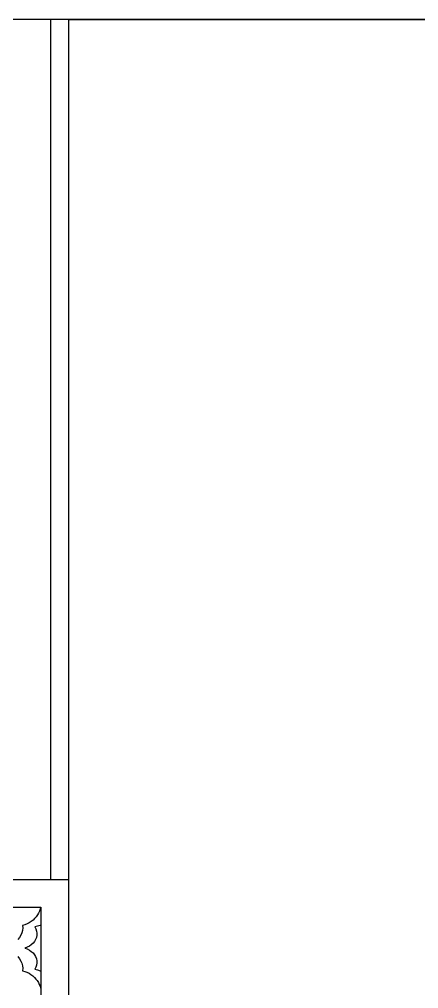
# Model space of a CAD drawing. Extents: x 1188826 to 1909461, y 608442 to 1651179.
# Drawn here: x 1668985 to 1669426, y 1032543 to 1033613 of the extents above; entities that cross this region are included whole.
import ezdxf

# ---------------------------------------------------------------- set-up
doc = ezdxf.new("R2010")
doc.units = 0
doc.header["$LTSCALE"] = 1000
doc.header["$MEASUREMENT"] = 0
doc.layers.add('窗', color=4, linetype='Continuous')
doc.layers.add('立面线', color=40, linetype='Continuous')

# ---------------------------------------------------------------- blocks, each defined once
blk = doc.blocks.new('EHYTERHT5EHTER')
at = {"layer": '窗', "ltscale": 3}
blk.add_lwpolyline([(85555.3, -228180.6), (86749.2, -228180.6), (86749.2, -229980.6), (85555.3, -229980.6)], close=True, dxfattribs=at)

msp = doc.modelspace()

# ---------------------------------------------------------------- linework, layer by layer
at = {"layer": '立面线'}
for p, q in [((1670233.7, 1033613.4), (1659533.6, 1033613.4)), ((1669019.7, 1032663.4), (1669019.7, 1033613.4)), ((1669039.7, 1032663.4), (1669039.7, 1033613.4)), ((1669039.8, 1032663.4), (1660727.5, 1032663.4)), ((1669039.8, 1028413.4), (1669039.8, 1032663.4)), ((1660758.9, 1032633.4), (1669008.6, 1032633.4)), ((1669006.3, 1032626.7), (1669005, 1032624.7)), ((1669007.3, 1032628.9), (1669006.3, 1032626.7)), ((1669008.1, 1032631.1), (1669007.3, 1032628.9)), ((1669008.6, 1032633.4), (1669008.1, 1032631.1)), ((1669008.6, 1032633.4), (1669008.6, 1028443.4)), ((1668993.6, 1032615), (1668991.1, 1032613.9)), ((1668995.9, 1032616.2), (1668993.6, 1032615)), ((1668998.1, 1032617.6), (1668995.9, 1032616.2)), ((1669000.1, 1032619.1), (1668998.1, 1032617.6)), ((1669001.9, 1032620.8), (1669000.1, 1032619.1)), ((1669003.6, 1032622.7), (1669001.9, 1032620.8)), ((1669005, 1032624.7), (1669003.6, 1032622.7)), ((1668987.8, 1032605), (1668986.7, 1032602.4)), ((1668988.4, 1032607.6), (1668987.8, 1032605)), ((1668988.7, 1032610.4), (1668988.4, 1032607.6)), ((1668991.1, 1032613.9), (1668988.6, 1032613.1)), ((1668988.6, 1032613.1), (1668988.7, 1032610.4)), ((1669005.1, 1032612.2), (1669002.1, 1032611.5)), ((1669002.1, 1032611.5), (1669003.2, 1032609.3)), ((1669003.2, 1032609.3), (1669004, 1032607)), ((1669004, 1032607), (1669004.3, 1032604.6)), ((1669004.3, 1032604.6), (1669004.3, 1032602.3)), ((1669008, 1032613.1), (1669005.1, 1032612.2)), ((1669008.6, 1032613.4), (1669008, 1032613.1)), ((1668985.3, 1032599.9), (1668983.5, 1032597.6)), ((1668986.7, 1032602.4), (1668985.3, 1032599.9)), ((1669000.1, 1032593.5), (1668998.2, 1032591.8)), ((1669001.7, 1032595.5), (1669000.1, 1032593.5)), ((1669003, 1032597.6), (1669001.7, 1032595.5)), ((1669003.8, 1032599.9), (1669003, 1032597.6)), ((1669004.3, 1032602.3), (1669003.8, 1032599.9)), ((1668993.7, 1032589.1), (1668991.1, 1032588.2)), ((1668991.1, 1032588.2), (1668993.7, 1032587.3)), ((1668996.1, 1032590.3), (1668993.7, 1032589.1)), ((1668993.7, 1032587.3), (1668996.1, 1032586)), ((1668998.2, 1032591.8), (1668996.1, 1032590.3)), ((1668996.1, 1032586), (1668998.2, 1032584.5)), ((1668998.2, 1032584.5), (1669000.1, 1032582.8)), ((1669000.1, 1032582.8), (1669001.7, 1032580.8)), ((1668983.5, 1032578.7), (1668985.3, 1032576.4)), ((1668985.3, 1032576.4), (1668986.7, 1032573.9)), ((1668986.7, 1032573.9), (1668987.8, 1032571.4)), ((1669001.7, 1032580.8), (1669003, 1032578.7)), ((1669003, 1032578.7), (1669003.8, 1032576.4)), ((1669003.8, 1032576.4), (1669004.3, 1032574.1)), ((1669004.3, 1032571.7), (1669004, 1032569.3)), ((1669004.3, 1032574.1), (1669004.3, 1032571.7)), ((1668987.8, 1032571.4), (1668988.4, 1032568.7)), ((1668988.4, 1032568.7), (1668988.7, 1032565.9)), ((1668988.7, 1032565.9), (1668988.6, 1032563.2)), ((1668988.6, 1032563.2), (1668991, 1032562.4)), ((1668991, 1032562.4), (1668993.4, 1032561.4)), ((1668993.4, 1032561.4), (1668995.7, 1032560.3)), ((1669003.2, 1032567), (1669002.1, 1032564.8)), ((1669002.1, 1032564.8), (1669005, 1032564.1)), ((1669004, 1032569.3), (1669003.2, 1032567)), ((1669005, 1032564.1), (1669007.8, 1032563.2)), ((1669007.8, 1032563.2), (1669008.6, 1032562.9)), ((1668995.7, 1032560.3), (1668997.8, 1032558.9)), ((1668997.8, 1032558.9), (1668999.8, 1032557.4)), ((1668999.8, 1032557.4), (1669001.6, 1032555.8)), ((1669001.6, 1032555.8), (1669003.2, 1032554)), ((1669003.2, 1032554), (1669004.7, 1032552.2)), ((1669004.7, 1032552.2), (1669006, 1032550.2)), ((1669006, 1032550.2), (1669007, 1032548.1)), ((1669007, 1032548.1), (1669007.8, 1032546)), ((1669007.8, 1032546), (1669008.4, 1032543.8))]:
    msp.add_line(p, q, dxfattribs=at)

# ---------------------------------------------------------------- block references
at = {"layer": '窗'}
msp.add_blockref('EHYTERHT5EHTER', (1583484.5, 1261794), dxfattribs=at)

doc.saveas('drawing.dxf')
